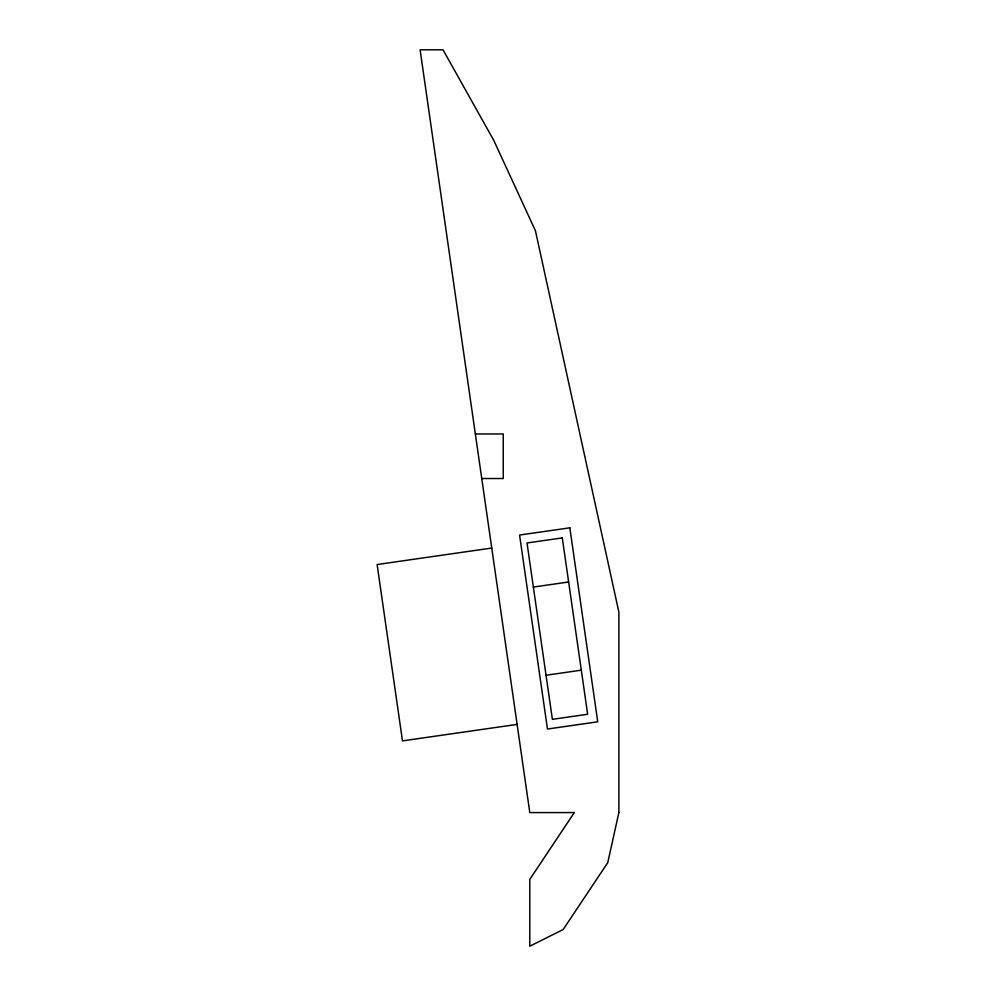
<?xml version="1.0" encoding="UTF-8"?>
<svg xmlns="http://www.w3.org/2000/svg" width="996" height="996" viewBox="0 0 996 996"><rect width="100%" height="100%" fill="white"/><g stroke="black" fill="none" stroke-linecap="round" stroke-linejoin="round"><path stroke-width="1.49" d="M491.75 548.049L377.123 564.533L402.484 740.887L517.111 724.403M533.358 587.067L568.629 581.988M546.045 675.238L581.315 670.171M475.341 433.97L503.254 433.97L503.254 478.516L481.753 478.516M618.877 812.574L607.747 862.685L563.201 929.492L529.797 946.2L529.797 879.393L574.331 812.574L529.797 812.574L420.1 49.8L443.021 49.8L493.717 140.274L535.437 230.748L618.877 612.142L618.877 812.574M569.837 527.818L519.576 535.039L547.476 729.035L597.737 721.801L569.837 527.818M562.292 537.902L527.021 542.969L552.382 719.324L587.652 714.257L562.292 537.902"/></g></svg>
